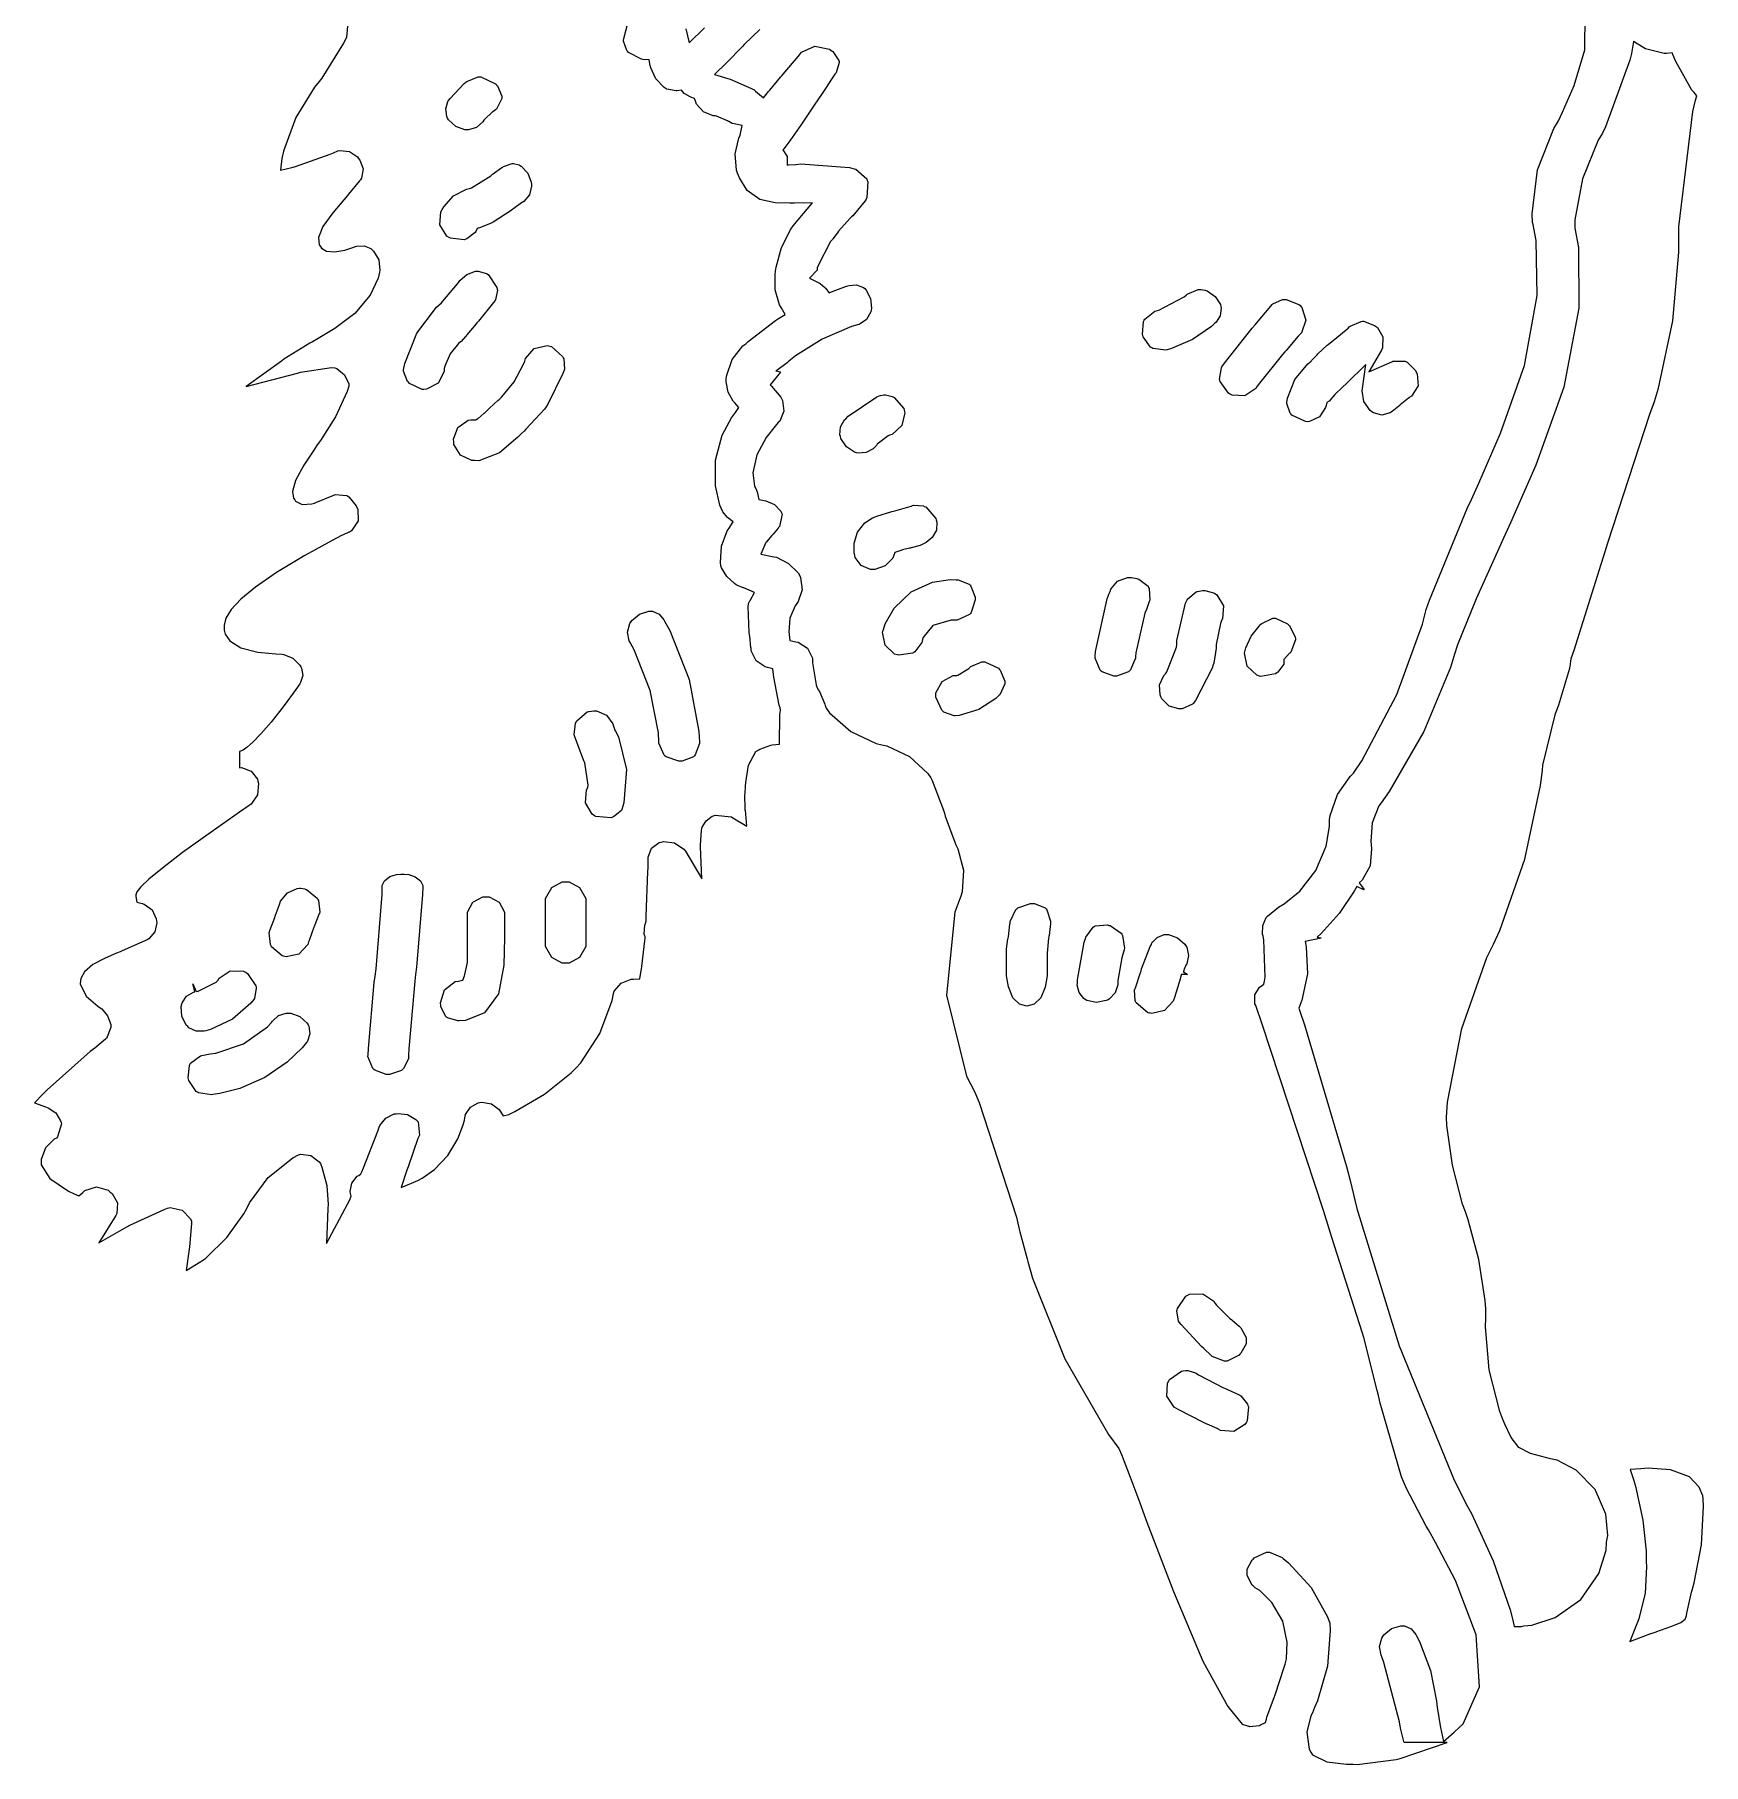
# Model space of a CAD drawing. Extents: x 1.35 to 8.39, y 2.23 to 9.33.
# Drawn here: x 1.349 to 4.451, y 2.665 to 5.881 of the extents above; entities that cross this region are included whole.
import ezdxf

# ---------------------------------------------------------------- set-up
doc = ezdxf.new("R2010")
doc.units = 0
doc.layers.get('0').update_dxf_attribs({"linetype": 'CONTINUOUS'})

msp = doc.modelspace()

# ---------------------------------------------------------------- linework, layer by layer
at = {"color": 0}
for points in [[(2.69715, 5.89031), (2.66775, 5.86214), (2.66471, 5.85883), (2.66222, 5.85622), (2.63743, 5.83062), (2.63493, 5.82807), (2.61313, 5.80669), (2.63775, 5.79921), (2.64187, 5.7979), (2.68169, 5.78065), (2.68554, 5.77854), (2.68582, 5.77838), (2.68864, 5.7761), (2.68892, 5.77582), (2.70367, 5.76335), (2.71338, 5.77496), (2.71544, 5.77746), (2.73574, 5.80138), (2.73768, 5.80365), (2.74078, 5.80729), (2.76839, 5.84017), (2.77056, 5.84304), (2.77061, 5.84304), (2.77431, 5.84776), (2.79949, 5.85921), (2.82667, 5.85389), (2.83137, 5.85015), (2.83311, 5.84912), (2.84397, 5.83274), (2.84429, 5.83068), (2.84457, 5.82867), (2.83882, 5.80985), (2.83746, 5.80832), (2.83675, 5.8074), (2.83018, 5.79775), (2.82015, 5.78256), (2.81776, 5.77886), (2.81287, 5.77149), (2.79818, 5.74929), (2.77453, 5.71403), (2.75293, 5.68311), (2.74203, 5.66851), (2.73975, 5.66644), (2.74767, 5.65429), (2.74767, 5.63867), (2.74761, 5.63867), (2.74783, 5.63867), (2.75043, 5.63867), (2.75071, 5.63867), (2.76406, 5.63921), (2.76411, 5.63921), (2.77317, 5.64019), (2.86372, 5.63363), (2.87261, 5.63135), (2.87532, 5.63053), (2.89578, 5.61242), (2.89692, 5.60981), (2.898, 5.60699), (2.89606, 5.57764), (2.89458, 5.57493), (2.89279, 5.57178), (2.87028, 5.54411), (2.86757, 5.54172), (2.86513, 5.53956), (2.84326, 5.51514), (2.84136, 5.51247), (2.84065, 5.5115), (2.83285, 5.50092), (2.83208, 5.49983), (2.82872, 5.49604), (2.80524, 5.45182), (2.80393, 5.44694), (2.80393, 5.44586), (2.80393, 5.44254), (2.80393, 5.44254), (2.78956, 5.42796), (2.80832, 5.41851), (2.80832, 5.41857), (2.80935, 5.41803), (2.81825, 5.41049), (2.81896, 5.4095), (2.82601, 5.40072), (2.83649, 5.40489), (2.83838, 5.40565), (2.85835, 5.41292), (2.86046, 5.41351), (2.86307, 5.41465), (2.8769, 5.41553), (2.88976, 5.41049), (2.89199, 5.40858), (2.89458, 5.40597), (2.9031, 5.39008), (2.90483, 5.37213), (2.90414, 5.36849), (2.90349, 5.36524), (2.89529, 5.35124), (2.88189, 5.34201), (2.87869, 5.3411), (2.86729, 5.33783), (2.81304, 5.31489), (2.76324, 5.28347), (2.75407, 5.27593), (2.74989, 5.27246), (2.74815, 5.27078), (2.72868, 5.25662), (2.72657, 5.25549), (2.72732, 5.25564), (2.73469, 5.25358), (2.73535, 5.25304), (2.71615, 5.22954), (2.71664, 5.22917), (2.71869, 5.22738), (2.73611, 5.2066), (2.73753, 5.20421), (2.73953, 5.20057), (2.74192, 5.18083), (2.73438, 5.16238), (2.73144, 5.1594), (2.72532, 5.153), (2.70899, 5.13167), (2.69179, 5.09961), (2.68425, 5.06619), (2.68733, 5.04144), (2.69086, 5.03444), (2.69097, 5.03418), (2.69185, 5.03097), (2.69189, 5.03065), (2.69547, 5.01639), (2.70503, 5.01476), (2.70503, 5.01471), (2.7085, 5.01426), (2.72412, 5.00726), (2.73589, 4.99479), (2.73753, 4.99164), (2.73833, 4.98931), (2.73361, 4.96642), (2.73199, 4.96457), (2.73113, 4.96349), (2.72168, 4.95215), (2.72071, 4.95096), (2.71967, 4.94982), (2.70953, 4.93793), (2.70856, 4.93674), (2.69889, 4.9151), (2.72319, 4.91021), (2.72319, 4.91026), (2.72814, 4.90913), (2.75054, 4.89785), (2.76833, 4.88021), (2.77106, 4.87587), (2.773, 4.87158), (2.77556, 4.84879), (2.76867, 4.82693), (2.7659, 4.82308), (2.76275, 4.81901), (2.75288, 4.79579), (2.75097, 4.77061), (2.7519, 4.76551), (2.75293, 4.7545), (2.76378, 4.75211), (2.76378, 4.75217), (2.76818, 4.75157), (2.78586, 4.7404), (2.79497, 4.72157), (2.79514, 4.71712), (2.79531, 4.713), (2.80192, 4.67204), (2.80306, 4.66803), (2.80626, 4.66194), (2.80778, 4.65983), (2.81799, 4.63596), (2.81842, 4.63336), (2.82042, 4.62842), (2.82042, 4.62847), (2.82671, 4.61996), (2.86604, 4.58544), (2.91336, 4.56321), (2.92372, 4.56076), (2.933, 4.55886), (2.97532, 4.53907), (3.00956, 4.50722), (3.01486, 4.49924), (3.01742, 4.49393), (3.03842, 4.43892), (3.0401, 4.43321), (3.04156, 4.42822), (3.05931, 4.37935), (3.06136, 4.37451), (3.06543, 4.36724), (3.07596, 4.32781), (3.07314, 4.28706), (3.07053, 4.27914), (3.05951, 4.2494), (3.04432, 4.09506), (3.08117, 3.94439), (3.09625, 3.91644), (3.10508, 3.89583), (3.17443, 3.6824), (3.17936, 3.66043), (3.18067, 3.65543), (3.19374, 3.60536), (3.1951, 3.60037), (3.20389, 3.56912), (3.26421, 3.419), (3.34511, 3.27886), (3.36426, 3.25261), (3.36524, 3.25108), (3.36925, 3.24169), (3.37765, 3.22017), (3.38851, 3.19135), (3.39768, 3.16661), (3.40072, 3.15836), (3.41661, 3.11535), (3.46593, 2.98676), (3.52089, 2.85736), (3.56689, 2.77306), (3.59386, 2.7404), (3.60519, 2.73671), (3.60519, 2.73676), (3.60704, 2.73606), (3.62608, 2.73785), (3.62782, 2.73888), (3.63683, 2.74354), (3.63872, 2.74963), (3.63976, 2.75299), (3.65169, 2.78646), (3.653, 2.78976), (3.655, 2.79482), (3.67193, 2.84631), (3.67333, 2.85151), (3.676, 2.86133), (3.67757, 2.89253), (3.669, 2.93181), (3.64871, 2.96653), (3.62642, 2.98839), (3.61783, 2.99376), (3.61421, 2.99724), (3.61415, 2.99724), (3.61236, 2.99881), (3.60292, 3.01633), (3.60292, 3.02214), (3.60292, 3.02838), (3.61236, 3.04551), (3.61415, 3.0471), (3.61589, 3.04915), (3.63921, 3.06006), (3.64193, 3.06006), (3.64458, 3.06011), (3.66824, 3.04986), (3.67008, 3.04785), (3.68007, 3.04021), (3.72206, 2.99425), (3.75222, 2.93983), (3.75635, 2.9279), (3.75749, 2.9145), (3.75256, 2.84782), (3.73383, 2.78364), (3.72808, 2.77143), (3.7245, 2.76144), (3.7245, 2.7615), (3.72136, 2.75586), (3.71419, 2.72515), (3.71853, 2.6939), (3.72114, 2.68793), (3.72439, 2.68338), (3.75082, 2.66997), (3.78776, 2.66564), (3.80013, 2.66564), (3.80746, 2.66536), (3.88021, 2.67443), (3.88732, 2.67649), (3.97493, 2.70606), (3.89453, 2.70606), (3.8941, 2.70774), (3.88872, 2.73031), (3.88813, 2.73301), (3.88818, 2.73301), (3.88585, 2.74425), (3.85704, 2.85465), (3.85357, 2.8655), (3.85189, 2.86849), (3.84901, 2.88456), (3.85325, 2.90028), (3.85514, 2.90306), (3.85721, 2.90614), (3.87125, 2.91769), (3.88861, 2.92312), (3.89236, 2.92312), (3.89518, 2.9229), (3.90776, 2.91743), (3.91672, 2.90707), (3.91781, 2.9044), (3.92312, 2.89404), (3.94358, 2.83974), (3.95524, 2.78288), (3.95628, 2.77126), (3.9566, 2.76812), (3.96164, 2.73676), (3.96235, 2.73367), (3.96783, 2.70768), (3.98747, 2.72553), (4.00435, 2.74094), (4.03483, 2.80931), (4.02886, 2.90642), (3.99024, 3.00706), (3.9529, 3.07801), (3.93983, 3.10129), (3.93571, 3.10824), (3.89849, 3.17953), (3.89518, 3.18685), (3.88997, 3.20014), (3.84993, 3.33692), (3.84717, 3.35092), (3.84494, 3.36062), (3.81982, 3.45888), (3.81679, 3.46853), (3.81158, 3.4846), (3.76047, 3.64475), (3.75543, 3.66075), (3.74463, 3.69482), (3.63103, 4.04135), (3.61882, 4.07579), (3.61882, 4.07574), (3.61719, 4.079), (3.61697, 4.09576), (3.62603, 4.10992), (3.62907, 4.11182), (3.63428, 4.11546), (3.63531, 4.12153), (3.63639, 4.12853), (3.63417, 4.19835), (3.6326, 4.20518), (3.63167, 4.20844), (3.632, 4.22467), (3.63846, 4.23958), (3.64063, 4.24214), (3.66118, 4.259), (3.66114, 4.259), (3.67182, 4.26503), (3.70074, 4.28874), (3.73068, 4.32715), (3.74962, 4.37201), (3.75629, 4.40881), (3.75629, 4.42106), (3.75743, 4.42931), (3.77121, 4.4681), (3.79465, 4.5019), (3.80067, 4.50765), (3.81625, 4.53087), (3.88151, 4.65403), (3.92914, 4.78494), (3.93599, 4.81207), (3.94194, 4.82954), (4.01183, 4.99994), (4.01986, 5.01654), (4.03375, 5.04715), (4.074, 5.1396), (4.11828, 5.26563), (4.14182, 5.39567), (4.14025, 5.49783), (4.13374, 5.53065), (4.13368, 5.53065), (4.13265, 5.54731), (4.1429, 5.62918), (4.17279, 5.70606), (4.18158, 5.72021), (4.18924, 5.73649), (4.21089, 5.78586), (4.23079, 5.85211), (4.23128, 5.91862)], [(1.9305, 5.89654), (1.9286, 5.87565), (1.92665, 5.87169), (1.92324, 5.86481), (1.88271, 5.79958), (1.87804, 5.79346), (1.86936, 5.78321), (1.83447, 5.72646), (1.81153, 5.66385), (1.80886, 5.65067), (1.80593, 5.62879), (1.82742, 5.63385), (1.82747, 5.63385), (1.83404, 5.63569), (1.89828, 5.65853), (1.90457, 5.66118), (1.91297, 5.66456), (1.91656, 5.66558), (1.9344, 5.66368), (1.94906, 5.65332), (1.95111, 5.65012), (1.95356, 5.6474), (1.95947, 5.63108), (1.95665, 5.61393), (1.95475, 5.61079), (1.95324, 5.60883), (1.93278, 5.58425), (1.93044, 5.58149), (1.92356, 5.57362), (1.90332, 5.54964), (1.88482, 5.52393), (1.87657, 5.50336), (1.8781, 5.49001), (1.88037, 5.48671), (1.88222, 5.484), (1.8915, 5.47831), (1.90701, 5.47678), (1.92551, 5.48025), (1.9406, 5.48492), (1.94553, 5.48671), (1.94814, 5.48774), (1.96169, 5.48822), (1.97418, 5.48286), (1.97629, 5.4809), (1.97917, 5.47831), (1.98872, 5.46197), (1.991, 5.44314), (1.99029, 5.43929), (1.98785, 5.42811), (1.97287, 5.39611), (1.94401, 5.36236), (1.90707, 5.33469), (1.87597, 5.31575), (1.8655, 5.30968), (1.86068, 5.30692), (1.8125, 5.27713), (1.808, 5.27387), (1.74219, 5.22683), (1.83789, 5.25114), (1.838, 5.25114), (1.84347, 5.2531), (1.90104, 5.26183), (1.9069, 5.26156), (1.91064, 5.26036), (1.92529, 5.24858), (1.93294, 5.23128), (1.93317, 5.22732), (1.92974, 5.2175), (1.9081, 5.17031), (1.88058, 5.12625), (1.87424, 5.11794), (1.868, 5.10856), (1.84972, 5.08014), (1.83415, 5.05192), (1.82818, 5.03119), (1.83035, 5.01888), (1.83257, 5.01585), (1.83425, 5.01357), (1.84646, 5.00738), (1.86447, 5.00846), (1.86903, 5.00976), (1.87196, 5.01107), (1.90229, 5.0236), (1.90549, 5.02479), (1.90761, 5.02556), (1.92925, 5.02387), (1.93126, 5.02279), (1.93321, 5.02175), (1.947, 5.00504), (1.94764, 5.00288), (1.94993, 4.99875), (1.95053, 4.97672), (1.93821, 4.95844), (1.93408, 4.95611), (1.93306, 4.95568), (1.92106, 4.95025), (1.91949, 4.9496), (1.90235, 4.94065), (1.85151, 4.91254), (1.79889, 4.88081), (1.75971, 4.85385), (1.73215, 4.83111), (1.71442, 4.81207), (1.70469, 4.79611), (1.70122, 4.78267), (1.70144, 4.77393), (1.7021, 4.77115), (1.70313, 4.76654), (1.71175, 4.75375), (1.73221, 4.74104), (1.76417, 4.73296), (1.79736, 4.72944), (1.80849, 4.729), (1.80849, 4.72894), (1.81222, 4.72868), (1.82926, 4.72185), (1.84212, 4.70865), (1.84381, 4.70524), (1.84517, 4.70281), (1.84739, 4.68929), (1.84353, 4.67611), (1.8419, 4.67378), (1.83475, 4.66363), (1.81267, 4.63351), (1.78868, 4.60292), (1.76958, 4.58074), (1.75483, 4.56554), (1.74393, 4.55604), (1.73643, 4.55089), (1.73188, 4.54878), (1.73031, 4.54833), (1.72982, 4.54833), (1.72982, 4.51796), (1.73378, 4.51818), (1.75136, 4.51156), (1.76313, 4.4969), (1.76421, 4.49306), (1.76551, 4.48876), (1.76351, 4.46756), (1.75131, 4.45008), (1.74756, 4.44764), (1.72982, 4.43549), (1.67692, 4.39844), (1.62408, 4.36025), (1.58649, 4.33149), (1.56147, 4.31076), (1.5466, 4.2966), (1.53928, 4.28749), (1.53694, 4.28196), (1.53689, 4.27935), (1.53706, 4.27849), (1.53922, 4.26801), (1.54904, 4.26568), (1.5491, 4.26568), (1.55279, 4.26465), (1.56739, 4.25358), (1.57514, 4.23699), (1.57542, 4.23313), (1.57601, 4.2296), (1.57254, 4.21289), (1.56158, 4.19982), (1.55843, 4.19808), (1.55419, 4.19596), (1.51199, 4.17757), (1.50797, 4.17594), (1.50097, 4.17312), (1.48014, 4.16422), (1.45736, 4.15229), (1.44151, 4.13861), (1.435, 4.12608), (1.43457, 4.12175), (1.43403, 4.11643), (1.44515, 4.09321), (1.46647, 4.07465), (1.47103, 4.07161), (1.47385, 4.06967), (1.48481, 4.05664), (1.4905, 4.04058), (1.49078, 4.03711), (1.49094, 4.03483), (1.48242, 4.01465), (1.48068, 4.01318), (1.46083, 3.9969), (1.46083, 3.99685), (1.45236, 3.99029), (1.37245, 3.91938), (1.36491, 3.91178), (1.34901, 3.89492), (1.37088, 3.8871), (1.37419, 3.88601), (1.38818, 3.87619), (1.39746, 3.86187), (1.39844, 3.85846), (1.39893, 3.8559), (1.39182, 3.83165), (1.38997, 3.82969), (1.38563, 3.82769), (1.36914, 3.81158), (1.36111, 3.78993), (1.36106, 3.7851), (1.36138, 3.77979), (1.37712, 3.75467), (1.41228, 3.73096), (1.42236, 3.72624), (1.43147, 3.722), (1.43896, 3.72868), (1.44243, 3.7321), (1.46414, 3.73904), (1.486, 3.73258), (1.48964, 3.72922), (1.49311, 3.72678), (1.50299, 3.70942), (1.50179, 3.6894), (1.49978, 3.68565), (1.46843, 3.63482), (1.52024, 3.66456), (1.52024, 3.6645), (1.52632, 3.66797), (1.58968, 3.6971), (1.59625, 3.69943), (1.60092, 3.70057), (1.62304, 3.69581), (1.63894, 3.67969), (1.64057, 3.67513), (1.64068, 3.67079), (1.63726, 3.62765), (1.6365, 3.62337), (1.63103, 3.58328), (1.65831, 3.60004), (1.6671, 3.60661), (1.70617, 3.64458), (1.73812, 3.68881), (1.74338, 3.6984), (1.74854, 3.7091), (1.78342, 3.75613), (1.829, 3.79303), (1.83946, 3.79861), (1.84338, 3.79964), (1.86247, 3.79704), (1.87804, 3.7856), (1.88021, 3.78212), (1.88308, 3.77561), (1.89236, 3.74143), (1.89464, 3.70606), (1.89404, 3.69889), (1.89165, 3.63363), (1.89165, 3.63363), (1.92572, 3.69738), (1.9266, 3.69889), (1.93485, 3.71506), (1.93554, 3.71669), (1.93761, 3.72157), (1.93619, 3.72661), (1.93625, 3.72661), (1.93565, 3.72999), (1.93875, 3.74588), (1.94889, 3.75857), (1.95188, 3.76025), (1.95574, 3.76286), (1.95742, 3.76708), (1.96018, 3.77399), (1.98699, 3.84272), (1.98964, 3.84956), (1.98958, 3.84956), (1.99078, 3.85297), (2.00168, 3.8666), (2.01731, 3.87435), (2.02089, 3.87483), (2.02453, 3.87549), (2.04226, 3.87326), (2.05783, 3.86436), (2.06039, 3.86165), (2.06196, 3.8596), (2.06418, 3.83501), (2.06304, 3.83263), (2.06142, 3.8285), (2.04318, 3.77582), (2.04118, 3.76969), (2.03071, 3.73796), (2.06153, 3.75092), (2.06961, 3.7551), (2.09207, 3.77121), (2.11714, 3.79731), (2.13601, 3.82829), (2.14589, 3.85411), (2.14789, 3.86296), (2.14871, 3.86632), (2.14871, 3.86719), (2.14953, 3.87011), (2.14947, 3.87007), (2.15022, 3.87343), (2.15929, 3.88699), (2.17356, 3.89501), (2.17692, 3.89551), (2.18056, 3.89615), (2.19803, 3.89318), (2.2124, 3.88282), (2.21451, 3.87978), (2.22026, 3.87121), (2.23036, 3.87343), (2.23042, 3.87349), (2.24197, 3.87879), (2.29656, 3.91108), (2.34614, 3.95063), (2.35519, 3.95958), (2.36415, 3.96929), (2.40001, 4.02403), (2.42285, 4.08539), (2.42535, 4.09836), (2.42665, 4.10238), (2.4394, 4.11762), (2.45796, 4.12483), (2.46212, 4.12478), (2.47428, 4.12538), (2.47618, 4.13753), (2.47711, 4.14344), (2.48329, 4.19613), (2.48367, 4.20101), (2.48367, 4.2041), (2.48264, 4.20703), (2.48199, 4.20865), (2.48307, 4.22515), (2.48389, 4.22661), (2.48557, 4.23301), (2.486, 4.24192), (2.4891, 4.32487), (2.48931, 4.33214), (2.48975, 4.34831), (2.48981, 4.34825), (2.48958, 4.352), (2.49599, 4.36838), (2.51004, 4.37901), (2.51367, 4.37983), (2.5179, 4.38097), (2.53879, 4.37858), (2.55615, 4.36675), (2.55865, 4.36312), (2.58946, 4.31136), (2.58692, 4.37158), (2.58692, 4.37153), (2.58664, 4.37429), (2.58871, 4.40181), (2.58942, 4.40446), (2.59017, 4.40722), (2.5975, 4.41922), (2.60856, 4.42774), (2.61128, 4.42876), (2.61426, 4.42985), (2.64442, 4.4266), (2.64714, 4.42492), (2.67279, 4.40935), (2.67019, 4.43918), (2.67014, 4.43918), (2.66986, 4.44179), (2.66943, 4.46761), (2.66965, 4.47017), (2.67074, 4.48383), (2.67122, 4.49061), (2.67606, 4.52294), (2.68994, 4.54829), (2.69504, 4.55149), (2.69689, 4.55274), (2.71761, 4.56017), (2.71983, 4.56039), (2.73351, 4.56179), (2.73438, 4.61594), (2.73454, 4.61669), (2.7354, 4.62408), (2.73546, 4.62478), (2.73475, 4.62939), (2.73475, 4.62944), (2.73324, 4.6345), (2.7231, 4.68619), (2.7226, 4.6914), (2.7214, 4.70182), (2.71132, 4.70443), (2.71126, 4.70443), (2.70703, 4.70529), (2.69015, 4.71679), (2.68115, 4.73514), (2.68087, 4.73942), (2.68067, 4.74164), (2.67828, 4.76275), (2.678, 4.76476), (2.67806, 4.76476), (2.67719, 4.76958), (2.67557, 4.81787), (2.67611, 4.82269), (2.67626, 4.82324), (2.67871, 4.82835), (2.67904, 4.82878), (2.68744, 4.84364), (2.66721, 4.85206), (2.66601, 4.85254), (2.65451, 4.85758), (2.65349, 4.85813), (2.65343, 4.85813), (2.65001, 4.86014), (2.6359, 4.87321), (2.62608, 4.88981), (2.62489, 4.8935), (2.62381, 4.89963), (2.62565, 4.92996), (2.63667, 4.95828), (2.64019, 4.96338), (2.64725, 4.97488), (2.63715, 4.98318), (2.63612, 4.984), (2.62804, 4.99393), (2.6275, 4.99507), (2.62272, 5.00618), (2.61447, 5.04204), (2.61442, 5.0899), (2.62701, 5.13612), (2.64432, 5.16857), (2.65181, 5.178), (2.65788, 5.18756), (2.6505, 5.19629), (2.64774, 5.19922), (2.63807, 5.21619), (2.63433, 5.23535), (2.63456, 5.23931), (2.6351, 5.24593), (2.64572, 5.27658), (2.66575, 5.30214), (2.67101, 5.30615), (2.67567, 5.31054), (2.72635, 5.3495), (2.73178, 5.35286), (2.74393, 5.36068), (2.73654, 5.37326), (2.73654, 5.37332), (2.73389, 5.37853), (2.72592, 5.40625), (2.72532, 5.43506), (2.72635, 5.44081), (2.72738, 5.4484), (2.73768, 5.48486), (2.75456, 5.51878), (2.7589, 5.52501), (2.75956, 5.52599), (2.76747, 5.5356), (2.76833, 5.53657), (2.79514, 5.56799), (2.76172, 5.56733), (2.75276, 5.56717), (2.72592, 5.56793), (2.69683, 5.57428), (2.67378, 5.59115), (2.65907, 5.61464), (2.65588, 5.62304), (2.65386, 5.62885), (2.65115, 5.65881), (2.65782, 5.6881), (2.66054, 5.69358), (2.66401, 5.71181), (2.64611, 5.71544), (2.64551, 5.71576), (2.63971, 5.71907), (2.63917, 5.7194), (2.63726, 5.72071), (2.61654, 5.72911), (2.61431, 5.72949), (2.61025, 5.72965), (2.59218, 5.73699), (2.57932, 5.75163), (2.57785, 5.75537), (2.57547, 5.76188), (2.5689, 5.76438), (2.56776, 5.76476), (2.55761, 5.77061), (2.55675, 5.77143), (2.55132, 5.7775), (2.54329, 5.77642), (2.54335, 5.77642), (2.54156, 5.77604), (2.52436, 5.77903), (2.52285, 5.78), (2.51904, 5.7825), (2.50385, 5.79867), (2.49431, 5.81874), (2.49337, 5.82314), (2.49132, 5.83393), (2.47987, 5.83464), (2.47987, 5.83469), (2.47706, 5.83496), (2.45275, 5.84754), (2.45096, 5.84967), (2.44965, 5.85107), (2.44368, 5.86849), (2.44385, 5.87033), (2.44428, 5.87332), (2.45161, 5.90196)], [(2.55931, 5.89171), (2.56575, 5.86567), (2.59429, 5.89344)]]:
    msp.add_lwpolyline(points, dxfattribs=at)
for points in [[(3.69874, 4.07113), (3.70063, 4.0656), (3.70931, 4.04031), (3.78733, 3.77675), (3.79465, 3.75043), (3.7946, 3.75043), (3.80686, 3.69846), (3.88547, 3.44358), (3.98665, 3.19683), (4.01025, 3.14887), (4.01975, 3.13194), (4.06049, 3.04406), (4.09201, 2.95247), (4.0969, 2.93365), (4.09961, 2.92199), (4.11176, 2.92199), (4.11312, 2.92199), (4.11729, 2.92307), (4.11729, 2.92307), (4.13206, 2.92421), (4.17551, 2.93838), (4.22325, 2.97206), (4.25646, 3.02018), (4.27013, 3.06381), (4.27111, 3.07856), (4.27311, 3.09115), (4.26942, 3.13043), (4.24957, 3.17654), (4.21442, 3.21246), (4.17942, 3.23068), (4.16704, 3.23356), (4.15767, 3.23583), (4.12972, 3.24337), (4.10807, 3.25424), (4.09369, 3.273), (4.08192, 3.29807), (4.07829, 3.30647), (4.07249, 3.3215), (4.053, 3.39908), (4.04628, 3.47879), (4.04688, 3.49485), (4.04633, 3.51215), (4.04514, 3.52756), (4.03336, 3.60357), (4.01372, 3.6779), (4.00868, 3.69243), (4.00353, 3.7066), (3.98449, 3.77903), (3.97424, 3.85319), (3.97353, 3.86817), (3.97569, 3.89615), (4.00206, 4.03326), (4.04839, 4.16499), (4.0606, 4.19021), (4.07249, 4.21571), (4.11925, 4.34799), (4.14854, 4.48508), (4.15175, 4.51303), (4.15272, 4.52289), (4.17632, 4.61882), (4.18001, 4.62799), (4.18246, 4.63471), (4.20269, 4.70329), (4.20432, 4.71024), (4.20432, 4.71169), (4.20469, 4.7155), (4.20475, 4.71593), (4.20469, 4.71636), (4.20518, 4.72049), (4.20529, 4.72086), (4.21056, 4.73671), (4.26107, 4.89615), (4.26606, 4.91206), (4.27339, 4.93576), (4.35161, 5.17535), (4.36025, 5.19883), (4.36774, 5.22342), (4.39415, 5.34864), (4.40533, 5.47607), (4.40528, 5.50174), (4.40549, 5.52344), (4.43164, 5.73801), (4.43664, 5.75906), (4.43875, 5.76676), (4.43365, 5.77285), (4.43365, 5.77289), (4.42985, 5.77772), (4.39968, 5.83083), (4.39751, 5.83653), (4.39328, 5.84679), (4.38217, 5.84581), (4.38211, 5.84586), (4.37842, 5.8456), (4.34321, 5.85444), (4.34011, 5.85639), (4.3209, 5.868), (4.31728, 5.84586), (4.31418, 5.83306), (4.2691, 5.70947), (4.26324, 5.69764), (4.25532, 5.68425), (4.2264, 5.61247), (4.21235, 5.5364), (4.21186, 5.52078), (4.21903, 5.48469), (4.21957, 5.37224), (4.19135, 5.22537), (4.13954, 5.08057), (4.09267, 4.97342), (4.0765, 4.93793), (4.06819, 4.91986), (4.02897, 4.83197), (3.99425, 4.74615), (3.98828, 4.72911), (3.98822, 4.72906), (3.98079, 4.70432), (3.93158, 4.58529), (3.86703, 4.47385), (3.85194, 4.45285), (3.84804, 4.44715), (3.83561, 4.41553), (3.83274, 4.38162), (3.83371, 4.37472), (3.83388, 4.36751), (3.83165, 4.33572), (3.81706, 4.30875), (3.81108, 4.30399), (3.82053, 4.29183), (3.81999, 4.29124), (3.80664, 4.29731), (3.80192, 4.28847), (3.77403, 4.24696), (3.74072, 4.20969), (3.73335, 4.2029), (3.73394, 4.20301), (3.73996, 4.2015), (3.7405, 4.20111), (3.71067, 4.19504), (3.71294, 4.18517), (3.715, 4.13493), (3.70486, 4.08567), (3.70101, 4.07622), (3.69874, 4.07113)], [(2.20779, 5.78694), (2.20779, 5.787), (2.20925, 5.78543), (2.21729, 5.76617), (2.21739, 5.764), (2.21729, 5.76178), (2.20751, 5.74224), (2.20578, 5.74083), (2.20111, 5.73742), (2.20111, 5.73747), (2.19943, 5.73643), (2.18522, 5.72304), (2.18408, 5.7214), (2.18246, 5.71858), (2.17074, 5.70822), (2.15576, 5.70367), (2.15256, 5.70378), (2.14882, 5.70394), (2.13178, 5.71007), (2.11843, 5.72233), (2.1166, 5.72553), (2.11518, 5.72819), (2.11313, 5.74246), (2.11729, 5.75624), (2.11908, 5.75863), (2.12125, 5.76183), (2.14757, 5.78976), (2.15061, 5.79215), (2.15229, 5.79378), (2.17339, 5.80225), (2.17572, 5.80225), (2.17876, 5.80214), (2.20574, 5.78944), (2.20779, 5.78711), (2.20779, 5.78694)], [(2.27257, 5.60238), (2.27285, 5.59901), (2.26867, 5.58317), (2.25814, 5.57058), (2.25526, 5.56879), (2.25385, 5.56787), (2.23958, 5.55735), (2.23813, 5.55621), (2.23503, 5.55365), (2.2015, 5.53222), (2.19792, 5.53049), (2.19629, 5.52979), (2.17942, 5.52263), (2.17768, 5.52203), (2.17199, 5.52001), (2.16917, 5.5146), (2.16917, 5.51465), (2.16812, 5.51286), (2.15229, 5.50082), (2.15033, 5.50028), (2.14774, 5.49951), (2.12185, 5.50228), (2.11951, 5.50353), (2.11501, 5.50629), (2.10232, 5.52707), (2.10406, 5.55138), (2.10682, 5.55583), (2.10943, 5.56076), (2.12793, 5.58078), (2.15213, 5.59326), (2.15761, 5.59446), (2.1614, 5.59619), (2.19689, 5.61833), (2.20014, 5.62099), (2.20182, 5.62224), (2.21778, 5.63346), (2.21918, 5.63433), (2.22054, 5.63536), (2.23654, 5.64085), (2.23828, 5.64085), (2.23931, 5.64085), (2.24946, 5.6384), (2.25043, 5.63792), (2.25364, 5.63612), (2.266, 5.62299), (2.27235, 5.60612), (2.27257, 5.60238)], [(2.07249, 5.22114), (2.06972, 5.22125), (2.04579, 5.23242), (2.044, 5.23443), (2.04249, 5.236), (2.03478, 5.25537), (2.03489, 5.25749), (2.03711, 5.26953), (2.05963, 5.32568), (2.09592, 5.37408), (2.10508, 5.38222), (2.10786, 5.38542), (2.13519, 5.41754), (2.13781, 5.42079), (2.13976, 5.42372), (2.15261, 5.4349), (2.16857, 5.44092), (2.1721, 5.44125), (2.17367, 5.44125), (2.18892, 5.43674), (2.19032, 5.43587), (2.19271, 5.43425), (2.2085, 5.41064), (2.2091, 5.40776), (2.20953, 5.40593), (2.206, 5.38786), (2.20492, 5.38629), (2.20221, 5.38271), (2.1741, 5.34819), (2.17128, 5.34478), (2.16954, 5.34278), (2.15261, 5.32254), (2.15093, 5.32047), (2.15028, 5.31967), (2.14187, 5.31049), (2.1409, 5.30946), (2.1409, 5.30951), (2.1371, 5.30632), (2.12169, 5.28711), (2.11165, 5.26465), (2.11051, 5.25976), (2.11046, 5.25456), (2.09928, 5.23286), (2.07769, 5.2214), (2.07249, 5.22125), (2.07249, 5.22114)], [(3.43375, 5.36714), (3.43892, 5.36843), (3.48562, 5.39301), (3.48958, 5.39654), (3.49121, 5.39822), (3.51204, 5.40717), (3.51438, 5.40717), (3.51704, 5.40717), (3.52414, 5.40582), (3.52501, 5.40554), (3.52854, 5.40446), (3.54346, 5.3941), (3.55317, 5.37879), (3.55419, 5.37517), (3.55479, 5.37229), (3.55306, 5.35818), (3.54546, 5.34614), (3.54318, 5.34429), (3.53689, 5.33843), (3.50168, 5.31407), (3.4624, 5.29693), (3.4541, 5.29465), (3.45171, 5.29394), (3.42779, 5.29693), (3.42567, 5.29818), (3.4235, 5.29949), (3.40967, 5.31912), (3.40924, 5.32156), (3.40836, 5.32389), (3.41021, 5.34765), (3.4114, 5.34983), (3.41254, 5.352), (3.43138, 5.3666), (3.43375, 5.36714)], [(3.61783, 5.34125), (3.62044, 5.34429), (3.64675, 5.37565), (3.64936, 5.37879), (3.64936, 5.37875), (3.65067, 5.38026), (3.6684, 5.38835), (3.67046, 5.38835), (3.67264, 5.38835), (3.67524, 5.3884), (3.69917, 5.37929), (3.70111, 5.3775), (3.70475, 5.37364), (3.71186, 5.34999), (3.70394, 5.32656), (3.70014, 5.32281), (3.69792, 5.32015), (3.67518, 5.29362), (3.67296, 5.29096), (3.67301, 5.29101), (3.6684, 5.28597), (3.62571, 5.23286), (3.62175, 5.22726), (3.61914, 5.22276), (3.59896, 5.20953), (3.57487, 5.21039), (3.57036, 5.21289), (3.56803, 5.21436), (3.55274, 5.23568), (3.55214, 5.23833), (3.5516, 5.24046), (3.55501, 5.26124), (3.55621, 5.26303), (3.56093, 5.26986), (3.61231, 5.33501), (3.61783, 5.34119), (3.61783, 5.34125)], [(3.90462, 5.206), (3.90294, 5.20497), (3.88737, 5.19271), (3.88596, 5.19129), (3.88482, 5.19021), (3.87261, 5.18044), (3.87131, 5.17958), (3.8686, 5.17763), (3.85308, 5.17361), (3.83757, 5.17763), (3.83485, 5.17958), (3.83143, 5.18207), (3.81999, 5.19868), (3.81668, 5.21858), (3.81743, 5.22271), (3.82351, 5.26758), (3.78754, 5.23226), (3.78011, 5.22526), (3.77892, 5.22424), (3.76693, 5.213), (3.76574, 5.21175), (3.75553, 5.1996), (3.75114, 5.19656), (3.74962, 5.19151), (3.74875, 5.18728), (3.73731, 5.17036), (3.71886, 5.1614), (3.71457, 5.16114), (3.71164, 5.16129), (3.68608, 5.17361), (3.68419, 5.17578), (3.68278, 5.17719), (3.67654, 5.19504), (3.67676, 5.197), (3.67785, 5.20464), (3.69179, 5.23975), (3.71565, 5.26904), (3.72179, 5.27371), (3.72276, 5.27468), (3.73221, 5.28456), (3.73313, 5.28554), (3.73465, 5.28733), (3.75163, 5.3035), (3.75347, 5.30496), (3.76357, 5.31293), (3.76351, 5.31293), (3.76606, 5.31483), (3.79047, 5.33513), (3.79281, 5.33724), (3.79438, 5.33892), (3.81478, 5.34771), (3.81711, 5.34776), (3.81933, 5.34776), (3.83968, 5.34022), (3.84142, 5.33882), (3.845, 5.33637), (3.85542, 5.31868), (3.85471, 5.29818), (3.85275, 5.29428), (3.82915, 5.2539), (3.87169, 5.27268), (3.87169, 5.27274), (3.87375, 5.27365), (3.89589, 5.27382), (3.898, 5.27294), (3.90012, 5.27214), (3.91585, 5.25662), (3.91678, 5.2545), (3.91922, 5.25032), (3.92057, 5.22771), (3.90858, 5.2085), (3.9044, 5.206), (3.90462, 5.206)], [(2.30692, 5.30171), (2.30692, 5.30165), (2.30963, 5.30072), (2.3304, 5.28228), (2.33165, 5.27968), (2.33257, 5.27794), (2.33388, 5.25879), (2.33317, 5.25689), (2.33111, 5.25087), (2.30333, 5.19407), (2.29986, 5.18875), (2.29671, 5.18474), (2.26243, 5.14708), (2.25874, 5.14361), (2.25336, 5.1384), (2.24701, 5.13222), (2.213, 5.10303), (2.17503, 5.08832), (2.16678, 5.08931), (2.16174, 5.08919), (2.14057, 5.09896), (2.12847, 5.11893), (2.12804, 5.12386), (2.12756, 5.12885), (2.13585, 5.15067), (2.15494, 5.16411), (2.15994, 5.16488), (2.16922, 5.16444), (2.17296, 5.16689), (2.17339, 5.16721), (2.17936, 5.17215), (2.18485, 5.17681), (2.18511, 5.17703), (2.19331, 5.18485), (2.19336, 5.18485), (2.19488, 5.18642), (2.21083, 5.20107), (2.21251, 5.20242), (2.21772, 5.20742), (2.24024, 5.23546), (2.25738, 5.26704), (2.25999, 5.27376), (2.26133, 5.27892), (2.27772, 5.29725), (2.30171, 5.3029), (2.30686, 5.30165), (2.30692, 5.30171)], [(2.8469, 5.13363), (2.84608, 5.13667), (2.84717, 5.15158), (2.8546, 5.16461), (2.85699, 5.16661), (2.86149, 5.17128), (2.91488, 5.20725), (2.9209, 5.20964), (2.9216, 5.2099), (2.92768, 5.21126), (2.92974, 5.21126), (2.93099, 5.21126), (2.94308, 5.20817), (2.94422, 5.20757), (2.94678, 5.20632), (2.96474, 5.18549), (2.9656, 5.18278), (2.96685, 5.17768), (2.96132, 5.15386), (2.94319, 5.13747), (2.93815, 5.13607), (2.93576, 5.13499), (2.91547, 5.11925), (2.91385, 5.11724), (2.91, 5.11317), (2.91004, 5.11317), (2.90799, 5.11089), (2.89492, 5.10363), (2.88004, 5.1026), (2.87706, 5.1034), (2.87337, 5.10449), (2.85807, 5.11464), (2.84793, 5.12999), (2.8469, 5.13363)], [(2.90701, 4.88667), (2.903, 4.88661), (2.88564, 4.89388), (2.8744, 4.9089), (2.87354, 4.91276), (2.87218, 4.91813), (2.87218, 4.93528), (2.87879, 4.95606), (2.89236, 4.97319), (2.90653, 4.98275), (2.91174, 4.9846), (2.91444, 4.98568), (2.94243, 4.99397), (2.94532, 4.99457), (2.94835, 4.99528), (2.97825, 5.00418), (2.98118, 5.00526), (2.98292, 5.00597), (3.00114, 5.00478), (3.00282, 5.00385), (3.00543, 5.00265), (3.02425, 4.9815), (3.02518, 4.97874), (3.02636, 4.97433), (3.02539, 4.95969), (3.01731, 4.94581), (3.00608, 4.93668), (2.99892, 4.93272), (2.99664, 4.93175), (2.99501, 4.9311), (2.9784, 4.92649), (2.97672, 4.92617), (2.97542, 4.92589), (2.96251, 4.9229), (2.96121, 4.92253), (2.94835, 4.91835), (2.94586, 4.91124), (2.94586, 4.91118), (2.94407, 4.90744), (2.93001, 4.89328), (2.91114, 4.88667), (2.90701, 4.88667)], [(2.99864, 4.75299), (2.9981, 4.75087), (2.9854, 4.73361), (2.98351, 4.73247), (2.98118, 4.73107), (2.95535, 4.72706), (2.95275, 4.72771), (2.94775, 4.72928), (2.93018, 4.7461), (2.9254, 4.76992), (2.92681, 4.7749), (2.93007, 4.78543), (2.94706, 4.81461), (2.9784, 4.84462), (3.01779, 4.86285), (3.05122, 4.86794), (3.06218, 4.86714), (3.06369, 4.86714), (3.06597, 4.86729), (3.08643, 4.8591), (3.088, 4.85742), (3.08951, 4.85574), (3.09739, 4.8349), (3.09744, 4.83257), (3.09754, 4.83008), (3.09017, 4.80681), (3.08865, 4.80479), (3.08697, 4.80279), (3.06418, 4.79204), (3.06158, 4.79204), (3.05279, 4.79215), (3.01882, 4.78207), (2.99989, 4.75939), (2.99864, 4.75315), (2.99864, 4.75299)], [(3.3481, 4.84576), (3.3481, 4.84581), (3.34928, 4.84983), (3.36187, 4.86496), (3.38037, 4.87185), (3.38456, 4.87164), (3.38818, 4.87164), (3.398, 4.86968), (3.39919, 4.86925), (3.40142, 4.86876), (3.41872, 4.85519), (3.41982, 4.85314), (3.42085, 4.85113), (3.42188, 4.82915), (3.42106, 4.82704), (3.4159, 4.81239), (3.41297, 4.80539), (3.39594, 4.73161), (3.39551, 4.72401), (3.39551, 4.72157), (3.38629, 4.69965), (3.3845, 4.69792), (3.38271, 4.69624), (3.36025, 4.68826), (3.35781, 4.68842), (3.35542, 4.68842), (3.33333, 4.69596), (3.33149, 4.69743), (3.32958, 4.69911), (3.32021, 4.7214), (3.32036, 4.7239), (3.3209, 4.73406), (3.34283, 4.83219), (3.34663, 4.84158), (3.3481, 4.84576)], [(3.55469, 4.79021), (3.55469, 4.78982), (3.55322, 4.78614), (3.54563, 4.74729), (3.54557, 4.74328), (3.54546, 4.7404), (3.54081, 4.71203), (3.53999, 4.70925), (3.53797, 4.70275), (3.50683, 4.64285), (3.50265, 4.63747), (3.50119, 4.63596), (3.48236, 4.62771), (3.48025, 4.62765), (3.47624, 4.62733), (3.45796, 4.63271), (3.44433, 4.64606), (3.44271, 4.64968), (3.44103, 4.65332), (3.44006, 4.67236), (3.44814, 4.68961), (3.45107, 4.69233), (3.45389, 4.69646), (3.47179, 4.74214), (3.4725, 4.74701), (3.4725, 4.75424), (3.48856, 4.82383), (3.49169, 4.83029), (3.49257, 4.83214), (3.50792, 4.84483), (3.50993, 4.84538), (3.5109, 4.84571), (3.51969, 4.84728), (3.52262, 4.84728), (3.52431, 4.84733), (3.54053, 4.84315), (3.54204, 4.84229), (3.54644, 4.83957), (3.55903, 4.81885), (3.55735, 4.79471), (3.55469, 4.79021)], [(2.45736, 4.78879), (2.45942, 4.79194), (2.47347, 4.8035), (2.49078, 4.80892), (2.49451, 4.80892), (2.49735, 4.80871), (2.50987, 4.80328), (2.51893, 4.79292), (2.52001, 4.79025), (2.52968, 4.77306), (2.56549, 4.68169), (2.58382, 4.58518), (2.58479, 4.56543), (2.58496, 4.5631), (2.57721, 4.54178), (2.57557, 4.5401), (2.57389, 4.53842), (2.55279, 4.53017), (2.55046, 4.53028), (2.54893, 4.53028), (2.54639, 4.53011), (2.52328, 4.53808), (2.52143, 4.53976), (2.51953, 4.5415), (2.50965, 4.56386), (2.50965, 4.56635), (2.50874, 4.58257), (2.49328, 4.66178), (2.46371, 4.73687), (2.45578, 4.75103), (2.45404, 4.75401), (2.45111, 4.77024), (2.4554, 4.78614), (2.45736, 4.78896), (2.45736, 4.78879)], [(3.68229, 4.73107), (3.68175, 4.73063), (3.67665, 4.72553), (3.67622, 4.72499), (3.67144, 4.71892), (3.67144, 4.71251), (3.67101, 4.71061), (3.66004, 4.69532), (3.65836, 4.69428), (3.65593, 4.69271), (3.62847, 4.68761), (3.62565, 4.68821), (3.62067, 4.68989), (3.60325, 4.70703), (3.59825, 4.7309), (3.59956, 4.73594), (3.60064, 4.74067), (3.61035, 4.76247), (3.625, 4.78136), (3.62864, 4.78456), (3.63015, 4.78629), (3.65061, 4.79579), (3.65294, 4.79585), (3.65549, 4.79574), (3.678, 4.78554), (3.67979, 4.78369), (3.68169, 4.78212), (3.69243, 4.76042), (3.69254, 4.75792), (3.69265, 4.75543), (3.68403, 4.73286), (3.68229, 4.73107)], [(3.14144, 4.65201), (3.14144, 4.65196), (3.13596, 4.64654), (3.10411, 4.62597), (3.06782, 4.61496), (3.06017, 4.61426), (3.05806, 4.61415), (3.03917, 4.62131), (3.03771, 4.62278), (3.0356, 4.62468), (3.02419, 4.64908), (3.02408, 4.65186), (3.02425, 4.65712), (3.03597, 4.67854), (3.05626, 4.68946), (3.06304, 4.68946), (3.06543, 4.69), (3.08578, 4.70258), (3.08735, 4.70449), (3.08903, 4.70617), (3.11003, 4.7149), (3.11242, 4.7149), (3.11529, 4.71485), (3.14046, 4.70301), (3.14242, 4.70085), (3.1441, 4.69928), (3.15283, 4.67865), (3.15283, 4.67632), (3.15278, 4.67399), (3.14324, 4.65369), (3.1415, 4.65218), (3.14144, 4.65201)], [(2.35553, 4.60292), (2.35553, 4.60286), (2.35672, 4.60525), (2.37636, 4.62158), (2.3789, 4.62235), (2.37972, 4.62261), (2.38846, 4.62386), (2.38938, 4.62386), (2.39356, 4.62369), (2.41189, 4.61546), (2.42415, 4.5995), (2.42535, 4.59543), (2.42839, 4.58686), (2.42839, 4.58692), (2.43435, 4.57563), (2.44949, 4.51486), (2.44456, 4.45242), (2.44054, 4.44026), (2.43967, 4.43853), (2.42512, 4.42654), (2.42329, 4.426), (2.42051, 4.42507), (2.39253, 4.42714), (2.38997, 4.42844), (2.38564, 4.43143), (2.37332, 4.45253), (2.37468, 4.47689), (2.37717, 4.48144), (2.3781, 4.48562), (2.3719, 4.52681), (2.36979, 4.53049), (2.36903, 4.53267), (2.36139, 4.55371), (2.36062, 4.55578), (2.35992, 4.55757), (2.35346, 4.57525), (2.35286, 4.57699), (2.35215, 4.57915), (2.35439, 4.60092), (2.35553, 4.60286), (2.35553, 4.60292)], [(1.98193, 4.13069), (1.98389, 4.14442), (1.99511, 4.28222), (1.99539, 4.29606), (1.99539, 4.29904), (1.99935, 4.308), (2.00917, 4.31549), (2.02143, 4.31928), (2.03006, 4.32036), (2.03293, 4.32036), (2.03575, 4.32036), (2.04438, 4.31928), (2.05664, 4.31543), (2.06646, 4.308), (2.07047, 4.29904), (2.07047, 4.29606), (2.07015, 4.2825), (2.05919, 4.14697), (2.05729, 4.13346), (2.05556, 4.12104), (2.0446, 3.99567), (2.04417, 3.98307), (2.04417, 3.97661), (2.03467, 3.95876), (2.03288, 3.95708), (2.03108, 3.9554), (2.00863, 3.94749), (2.00618, 3.94764), (2.00521, 3.94764), (2.00282, 3.94769), (1.98118, 3.95568), (1.97939, 3.95719), (1.97754, 3.95893), (1.96875, 3.9815), (1.96897, 3.984), (1.9694, 3.99631), (1.98019, 4.11854), (1.98193, 4.13069)], [(1.87831, 4.24735), (1.87756, 4.24539), (1.87007, 4.22592), (1.86936, 4.22396), (1.86837, 4.22157), (1.8591, 4.19706), (1.85824, 4.19456), (1.85829, 4.19456), (1.85688, 4.18951), (1.84044, 4.1716), (1.81668, 4.16644), (1.81164, 4.16781), (1.80908, 4.16862), (1.78965, 4.1849), (1.78847, 4.18718), (1.78728, 4.18918), (1.785, 4.21104), (1.78575, 4.21322), (1.78651, 4.21565), (1.79542, 4.23964), (1.79633, 4.24203), (1.79704, 4.24397), (1.80442, 4.26372), (1.80512, 4.26574), (1.80512, 4.26568), (1.80632, 4.26975), (1.81885, 4.28564), (1.83735, 4.29378), (1.84158, 4.29394), (1.84418, 4.29394), (1.85124, 4.29269), (1.85211, 4.29243), (1.8546, 4.29172), (1.87435, 4.27544), (1.8756, 4.27306), (1.87668, 4.27111), (1.87896, 4.2494), (1.87831, 4.24724), (1.87831, 4.24735)], [(2.13769, 4.04764), (2.13564, 4.04736), (2.11632, 4.053), (2.11475, 4.05431), (2.11313, 4.05567), (2.10439, 4.07374), (2.10433, 4.07579), (2.10346, 4.08117), (2.11106, 4.10504), (2.13092, 4.12033), (2.13624, 4.12136), (2.14513, 4.12283), (2.14811, 4.13129), (2.14806, 4.13129), (2.14893, 4.13346), (2.1536, 4.15619), (2.15365, 4.15853), (2.15365, 4.2436), (2.15365, 4.24968), (2.16368, 4.2679), (2.18192, 4.27794), (2.18804, 4.27794), (2.19413, 4.27794), (2.21235, 4.2679), (2.22244, 4.24968), (2.22244, 4.2436), (2.22244, 4.21826), (2.22265, 4.2015), (2.22125, 4.15115), (2.21115, 4.09799), (2.18544, 4.06239), (2.14974, 4.04829), (2.13769, 4.04764)], [(2.37375, 4.26986), (2.37375, 4.19081), (2.37354, 4.18582), (2.36219, 4.16525), (2.34267, 4.15479), (2.33621, 4.15479), (2.32969, 4.15479), (2.31022, 4.16525), (2.29889, 4.18582), (2.29872, 4.19081), (2.29872, 4.26981), (2.29889, 4.27485), (2.31022, 4.29542), (2.32969, 4.30588), (2.33621, 4.30588), (2.34267, 4.30588), (2.36219, 4.29542), (2.37354, 4.27485), (2.37375, 4.26981), (2.37375, 4.26986)], [(3.23432, 4.20383), (3.23432, 4.20378), (3.23378, 4.20107), (3.23101, 4.17312), (3.23096, 4.17031), (3.23096, 4.13781), (3.23096, 4.13092), (3.22771, 4.11025), (3.21918, 4.0905), (3.20719, 4.07867), (3.19342, 4.07471), (3.17958, 4.07867), (3.16758, 4.09056), (3.15907, 4.11046), (3.15588, 4.1314), (3.15588, 4.13835), (3.15588, 4.13835), (3.15543, 4.15267), (3.1556, 4.17551), (3.15588, 4.17974), (3.15582, 4.17974), (3.15593, 4.18158), (3.15831, 4.19965), (3.15869, 4.20144), (3.15918, 4.20372), (3.16206, 4.22694), (3.16217, 4.22928), (3.16228, 4.23188), (3.17301, 4.25429), (3.17497, 4.25597), (3.17686, 4.25771), (3.20031, 4.2659), (3.2029, 4.26574), (3.20518, 4.26574), (3.20747, 4.26585), (3.22775, 4.25726), (3.22933, 4.25553), (3.23085, 4.25385), (3.23753, 4.23281), (3.23725, 4.23053), (3.23714, 4.22831), (3.23469, 4.20622), (3.23432, 4.204), (3.23432, 4.20383)], [(3.37408, 4.17953), (3.37142, 4.16883), (3.37142, 4.16878), (3.37017, 4.16465), (3.36285, 4.12218), (3.36262, 4.11783), (3.36268, 4.11464), (3.35792, 4.09978), (3.34722, 4.08832), (3.3444, 4.08681), (3.34104, 4.08507), (3.32303, 4.08171), (3.30512, 4.08561), (3.30186, 4.08746), (3.29937, 4.08903), (3.29047, 4.10015), (3.28717, 4.11393), (3.28743, 4.11686), (3.28788, 4.12397), (3.30029, 4.19379), (3.30231, 4.20057), (3.30279, 4.2029), (3.31646, 4.22146), (3.31858, 4.2226), (3.32064, 4.22379), (3.34364, 4.22569), (3.34592, 4.22488), (3.34836, 4.22444), (3.36849, 4.21067), (3.36985, 4.2085), (3.37115, 4.20638), (3.37489, 4.18229), (3.37429, 4.17985), (3.37408, 4.17953)], [(3.42036, 4.0619), (3.42042, 4.06185), (3.41769, 4.06278), (3.39692, 4.081), (3.39567, 4.08356), (3.39469, 4.08535), (3.39328, 4.10444), (3.39399, 4.10628), (3.39513, 4.10915), (3.40474, 4.13732), (3.40565, 4.14008), (3.40565, 4.14003), (3.40685, 4.14432), (3.42285, 4.1856), (3.42486, 4.18956), (3.42606, 4.19228), (3.43582, 4.20258), (3.449, 4.20768), (3.45199, 4.20779), (3.4529, 4.20779), (3.45654, 4.20768), (3.47347, 4.20193), (3.48699, 4.19015), (3.48893, 4.18701), (3.49061, 4.18431), (3.49397, 4.16906), (3.49061, 4.15375), (3.48893, 4.15099), (3.48687, 4.14583), (3.48665, 4.14529), (3.48443, 4.13938), (3.48426, 4.13894), (3.49229, 4.13336), (3.48074, 4.13336), (3.48058, 4.13217), (3.47715, 4.12061), (3.47661, 4.11951), (3.47407, 4.11079), (3.47353, 4.109), (3.46772, 4.09093), (3.46701, 4.08908), (3.4655, 4.08415), (3.44906, 4.06651), (3.42557, 4.06108), (3.42057, 4.06222), (3.42036, 4.0619)], [(1.62229, 4.07785), (1.62229, 4.07781), (1.62304, 4.08083), (1.63129, 4.09321), (1.6441, 4.10092), (1.64714, 4.10151), (1.64313, 4.11615), (1.64919, 4.10206), (1.653, 4.10265), (1.68679, 4.11957), (1.68956, 4.12224), (1.69222, 4.12679), (1.71278, 4.14031), (1.73736, 4.13976), (1.74208, 4.13732), (1.74447, 4.13579), (1.7601, 4.11279), (1.76069, 4.10997), (1.76113, 4.10807), (1.75771, 4.08908), (1.75662, 4.0874), (1.75103, 4.08014), (1.7169, 4.05051), (1.676, 4.03125), (1.6671, 4.02908), (1.66417, 4.0281), (1.64919, 4.02815), (1.63579, 4.03461), (1.63363, 4.03678), (1.63103, 4.03956), (1.62278, 4.05593), (1.62153, 4.07417), (1.6224, 4.07781), (1.62229, 4.07785)], [(1.85449, 4.00722), (1.84646, 3.9974), (1.81862, 3.97081), (1.77686, 3.94211), (1.73047, 3.92182), (1.69319, 3.91217), (1.68061, 3.91054), (1.67811, 3.90989), (1.65381, 3.91357), (1.65169, 3.91493), (1.64953, 3.91629), (1.63569, 3.93668), (1.63525, 3.93918), (1.63444, 3.94146), (1.63667, 3.96446), (1.63786, 3.96653), (1.639, 3.96864), (1.65767, 3.98232), (1.66004, 3.98281), (1.67507, 3.98639), (1.68604, 3.98753), (1.73763, 4.00483), (1.78207, 4.03618), (1.7895, 4.04438), (1.79101, 4.04715), (1.80225, 4.0574), (1.81674, 4.06201), (1.81988, 4.06196), (1.82129, 4.06196), (1.82503, 4.06179), (1.84212, 4.05556), (1.85553, 4.04324), (1.85742, 4.03999), (1.85872, 4.03733), (1.86057, 4.02322), (1.85622, 4.0096), (1.85449, 4.00722)], [(3.58951, 3.47851), (3.58951, 3.47846), (3.59131, 3.47689), (3.60092, 3.45915), (3.60092, 3.45324), (3.60092, 3.44694), (3.59131, 3.42958), (3.58951, 3.42796), (3.58783, 3.426), (3.56581, 3.4151), (3.56326, 3.41499), (3.56071, 3.41488), (3.53771, 3.42367), (3.53592, 3.42546), (3.52246, 3.43826), (3.52246, 3.43832), (3.51828, 3.44206), (3.48019, 3.48296), (3.47683, 3.48742), (3.47564, 3.4891), (3.47211, 3.50831), (3.4726, 3.51025), (3.47319, 3.51307), (3.48904, 3.53554), (3.49149, 3.537), (3.4961, 3.5395), (3.52056, 3.53999), (3.54085, 3.52642), (3.54346, 3.52181), (3.54568, 3.5191), (3.57101, 3.49447), (3.57383, 3.49229), (3.57508, 3.4911), (3.58826, 3.47965), (3.58951, 3.47846), (3.58951, 3.47851)], [(3.60178, 3.30149), (3.59896, 3.29704), (3.57801, 3.2844), (3.5536, 3.28597), (3.5491, 3.28863), (3.54719, 3.28956), (3.52838, 3.2979), (3.52653, 3.29872), (3.52175, 3.30063), (3.47613, 3.32422), (3.47185, 3.32699), (3.46729, 3.32958), (3.45394, 3.34983), (3.45481, 3.37403), (3.45736, 3.37858), (3.45882, 3.38097), (3.48074, 3.39626), (3.48346, 3.39681), (3.48406, 3.39697), (3.48926, 3.39768), (3.491, 3.39768), (3.49251, 3.39774), (3.50667, 3.39328), (3.50792, 3.39242), (3.51238, 3.3896), (3.55925, 3.36524), (3.56418, 3.36322), (3.56625, 3.36231), (3.58703, 3.35275), (3.58914, 3.35172), (3.59099, 3.35075), (3.60385, 3.33475), (3.60444, 3.33268), (3.60531, 3.33014), (3.60303, 3.30376), (3.60178, 3.30132), (3.60178, 3.30149)], [(4.31418, 2.89387), (4.35351, 2.90864), (4.35389, 2.90881), (4.36301, 2.91194), (4.36431, 2.91237), (4.37131, 2.91482), (4.39242, 2.92236), (4.40896, 2.92942), (4.41699, 2.93544), (4.41932, 2.94054), (4.41954, 2.94228), (4.42031, 2.94618), (4.42919, 2.9854), (4.43012, 2.98931), (4.43012, 2.98936), (4.43419, 3.00315), (4.44738, 3.0734), (4.45107, 3.14481), (4.45036, 3.15913), (4.44971, 3.16471), (4.44347, 3.18087), (4.42492, 3.20008), (4.39003, 3.21278), (4.34825, 3.21576), (4.33453, 3.21479), (4.31478, 3.21338), (4.32124, 3.19467), (4.32508, 3.1824), (4.33876, 3.11963), (4.34467, 3.06201), (4.34467, 3.04275), (4.34554, 3.03288), (4.34293, 2.98356), (4.33094, 2.93571), (4.32721, 2.92649), (4.31418, 2.89387)]]:
    msp.add_lwpolyline(points, close=True, dxfattribs=at)

doc.saveas('drawing.dxf')
